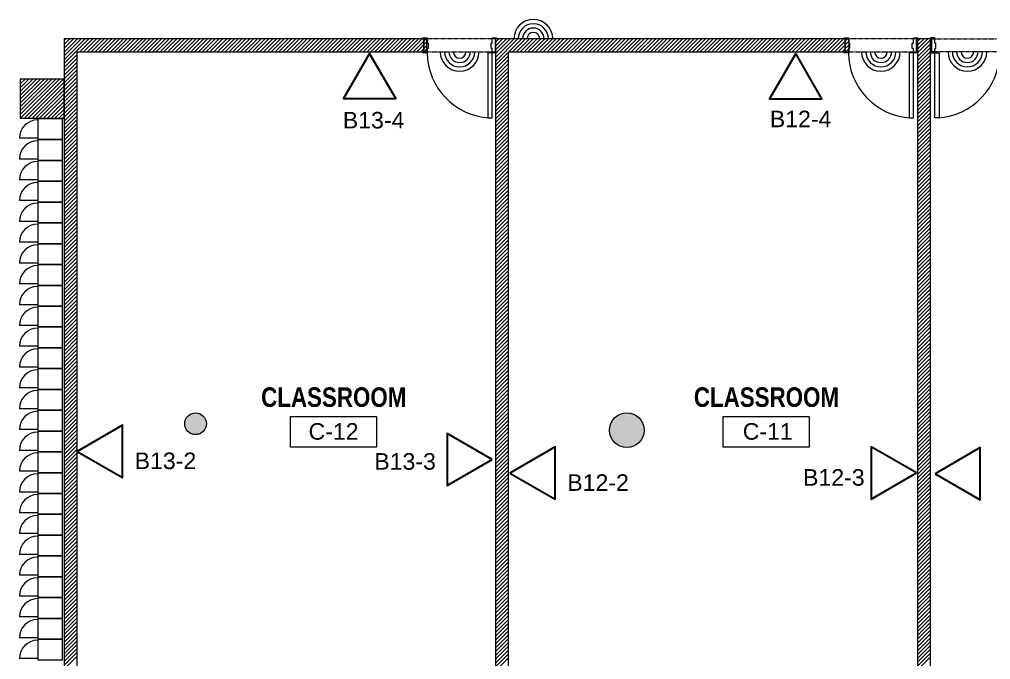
# Model space of a CAD drawing. Header units: inches. Extents: x 891 to 14187, y -1169 to 3232.
# Drawn here: x 2112 to 2560.1, y 1900 to 2195.2 of the extents above; entities that cross this region are included whole.
import ezdxf

# ---------------------------------------------------------------- set-up
doc = ezdxf.new("R2010")
doc.units = ezdxf.units.IN
doc.header["$MEASUREMENT"] = 0
doc.linetypes.add('IMPORT-IMPORT-HIDDEN2', pattern=[0.1875, 0.125, -0.0625])
doc.layers.add('_DROPS_IDFS', color=7, linetype='Continuous')
for name, color, linetype, lineweight in [('_OPTEC_LAYER', 1, 'Continuous', 30), ('A-ANNO-RM TAG', 7, 'Continuous', 9), ('A-DOOR', 7, 'Continuous', 9), ('A-DOOR-HEAD', 7, 'IMPORT-IMPORT-HIDDEN2', 9), ('A-Furniture', 7, 'Continuous', 9), ('A-Hatch', 7, 'Continuous', 9), ('A-HATCH-1HR', 7, 'Continuous', 9), ('A-WALL-INT NEW', 7, 'Continuous', 9), ('EX-EXT-CORE', 7, 'Continuous', 9), ('SPEAKER', 10, 'Continuous', 20)]:
    doc.layers.add(name, color=color, linetype=linetype, lineweight=lineweight)
doc.styles.add('Arial', font='arial.ttf', dxfattribs={"height": 7.623})
doc.styles.add('Arial Narrow_B', font='ARIALNB.TTF', dxfattribs={"height": 9})

# ---------------------------------------------------------------- blocks, each defined once
blk = doc.blocks.new('_DATA')
at = {"layer": '_DROPS_IDFS', "color": 1, "lineweight": 30}
blk.add_lwpolyline([(24.61, 42.64), (12.55, 21.75), (36.67, 21.75)], close=True, dxfattribs=at)

msp = doc.modelspace()

# ---------------------------------------------------------------- hatches: boundary and pattern name
at = {"layer": 'A-Hatch'}
for points in [[(2193.28, 2003.76), (2194.58, 2003.93), (2195.78, 2004.43), (2196.82, 2005.23), (2197.61, 2006.26), (2198.11, 2007.47), (2198.28, 2008.76), (2198.11, 2010.06), (2197.61, 2011.26), (2196.82, 2012.3), (2195.78, 2013.09), (2194.58, 2013.59), (2193.28, 2013.76), (2191.99, 2013.59), (2190.78, 2013.09), (2189.75, 2012.3), (2188.95, 2011.26), (2188.45, 2010.06), (2188.28, 2008.76), (2188.45, 2007.47), (2188.95, 2006.26), (2189.75, 2005.23), (2190.78, 2004.43), (2191.99, 2003.93)], [(2393.25, 1997.82), (2395.12, 1998.28), (2396.83, 1999.18), (2398.27, 2000.46), (2399.37, 2002.04), (2400.05, 2003.85), (2400.28, 2005.76), (2400.05, 2007.68), (2399.37, 2009.48), (2398.27, 2011.07), (2396.83, 2012.35), (2395.12, 2013.24), (2393.25, 2013.7), (2391.32, 2013.7), (2389.45, 2013.24), (2387.74, 2012.35), (2386.3, 2011.07), (2385.2, 2009.48), (2384.52, 2007.68), (2384.28, 2005.76), (2384.52, 2003.85), (2385.2, 2002.04), (2386.3, 2000.46), (2387.74, 1999.18), (2389.45, 1998.28), (2391.32, 1997.82)]]:
    msp.add_hatch(color=9, dxfattribs=at).paths.add_polyline_path(points)

# ---------------------------------------------------------------- linework, layer by layer
at = {"layer": 'A-ANNO-RM TAG', "color": 8, "flags": 128}
for points in [[(2237.11, 2012.09), (2276.79, 2012.09), (2276.79, 1997.87), (2237.11, 1997.87)], [(2436.74, 2012.09), (2476.42, 2012.09), (2476.42, 1997.87), (2436.74, 1997.87)]]:
    msp.add_lwpolyline(points, close=True, dxfattribs=at)
at = {"layer": 'A-DOOR', "color": 8, "flags": 128}
for points in [[(2298.13, 2179.8), (2298.13, 2180.3), (2298.63, 2180.3), (2298.63, 2186.3), (2298.13, 2186.3), (2298.13, 2186.8), (2300.13, 2186.8), (2300.13, 2184.3), (2300.64, 2184.3), (2300.64, 2181.8), (2300.13, 2181.8), (2300.13, 2179.8)], [(2331.63, 2186.3), (2331.63, 2180.3), (2332.13, 2180.3), (2332.13, 2179.8), (2330.13, 2179.8), (2330.13, 2181.8), (2329.62, 2181.8), (2329.62, 2184.3), (2330.13, 2184.3), (2330.13, 2186.8), (2332.13, 2186.8), (2332.13, 2186.3)], [(2492.47, 2179.8), (2492.47, 2180.3), (2492.97, 2180.3), (2492.97, 2186.3), (2492.47, 2186.3), (2492.47, 2186.8), (2494.47, 2186.8), (2494.47, 2184.3), (2494.98, 2184.3), (2494.98, 2181.8), (2494.47, 2181.8), (2494.47, 2179.8)], [(2525.97, 2186.3), (2525.97, 2180.3), (2526.47, 2180.3), (2526.47, 2179.8), (2524.47, 2179.8), (2524.47, 2181.8), (2523.96, 2181.8), (2523.96, 2184.3), (2524.47, 2184.3), (2524.47, 2186.8), (2526.47, 2186.8), (2526.47, 2186.3)], [(2328.13, 2179.8), (2328.13, 2149.8), (2330.13, 2149.8), (2330.13, 2179.8)], [(2522.47, 2179.8), (2522.47, 2149.8), (2524.47, 2149.8), (2524.47, 2179.8)]]:
    msp.add_lwpolyline(points, close=True, dxfattribs=at)
at = {"layer": 'A-DOOR', "color": 8}
for points in [[(2532.89, 2186.3), (2532.89, 2180.3), (2532.39, 2180.3), (2532.39, 2179.8), (2534.39, 2179.8), (2534.39, 2181.8), (2534.9, 2181.8), (2534.9, 2184.3), (2534.39, 2184.3), (2534.39, 2186.8), (2532.39, 2186.8), (2532.39, 2186.3)], [(2536.39, 2179.8), (2536.39, 2149.8), (2534.39, 2149.8), (2534.39, 2179.8)]]:
    msp.add_lwpolyline(points, close=True, dxfattribs=at)
at = {"layer": 'A-DOOR', "color": 55, "lineweight": 13, "flags": 128}
for points in [[(2328.13, 2179.8), (2328.13, 2149.8), (2330.13, 2149.8), (2330.13, 2179.8)], [(2522.47, 2179.8), (2522.47, 2149.8), (2524.47, 2149.8), (2524.47, 2179.8)]]:
    msp.add_lwpolyline(points, close=True, dxfattribs=at)
at = {"layer": 'A-DOOR', "color": 55, "lineweight": 13}
msp.add_lwpolyline([(2536.39, 2179.8), (2536.39, 2149.8), (2534.39, 2149.8), (2534.39, 2179.8)], close=True, dxfattribs=at)
at = {"layer": 'A-DOOR', "color": 8}
for centre, start, end in [((2330.62, 2180.24), 180.8434, 266.559), ((2524.96, 2180.24), 180.8434, 266.559), ((2533.9, 2180.24), 273.441, 359.1566)]:
    msp.add_arc(centre, 30.5, start, end, dxfattribs=at)
at = {"layer": 'A-DOOR-HEAD', "color": 8, "flags": 128}
for points in [[(2298.63, 2180.3), (2331.63, 2180.3), (2331.63, 2186.3), (2298.63, 2186.3)], [(2492.97, 2180.3), (2525.97, 2180.3), (2525.97, 2186.3), (2492.97, 2186.3)]]:
    msp.add_lwpolyline(points, close=True, dxfattribs=at)
at = {"layer": 'A-DOOR-HEAD', "color": 8}
msp.add_lwpolyline([(2565.89, 2180.3), (2532.89, 2180.3), (2532.89, 2186.3), (2565.89, 2186.3)], close=True, dxfattribs=at)
at = {"layer": 'A-Furniture', "color": 8}
for p, q in [((2120.45, 2140.46), (2112.03, 2140.46)), ((2120.45, 2130.86), (2112.03, 2130.86)), ((2120.45, 2121.26), (2112.03, 2121.26)), ((2120.45, 2111.66), (2112.03, 2111.66)), ((2120.45, 2102.06), (2112.03, 2102.06)), ((2120.45, 2092.46), (2112.03, 2092.46)), ((2120.45, 2082.86), (2112.03, 2082.86)), ((2120.45, 2073.26), (2112.03, 2073.26)), ((2120.45, 2063.66), (2112.03, 2063.66)), ((2120.45, 2054.06), (2112.03, 2054.06)), ((2120.45, 2044.46), (2112.03, 2044.46)), ((2120.45, 2034.86), (2112.03, 2034.86)), ((2120.45, 2025.26), (2112.03, 2025.26)), ((2120.45, 2015.66), (2112.03, 2015.66)), ((2120.45, 2006.06), (2112.03, 2006.06)), ((2120.45, 1996.46), (2112.03, 1996.46)), ((2120.45, 1986.86), (2112.03, 1986.86)), ((2120.45, 1977.26), (2112.03, 1977.26)), ((2120.45, 1967.66), (2112.03, 1967.66)), ((2120.45, 1958.06), (2112.03, 1958.06)), ((2120.45, 1948.46), (2112.03, 1948.46)), ((2120.45, 1938.86), (2112.03, 1938.86)), ((2120.45, 1929.26), (2112.03, 1929.26)), ((2120.45, 1919.66), (2112.03, 1919.66)), ((2120.45, 1910.06), (2112.03, 1910.06)), ((2120.45, 1900.46), (2112.03, 1900.46))]:
    msp.add_line(p, q, dxfattribs=at)
for points in [[(2131.97, 2139.78), (2131.97, 2149.38), (2120.45, 2149.38), (2120.45, 2139.78)], [(2131.97, 2130.18), (2131.97, 2139.78), (2120.45, 2139.78), (2120.45, 2130.18)], [(2131.97, 2120.58), (2131.97, 2130.18), (2120.45, 2130.18), (2120.45, 2120.58)], [(2131.97, 2110.98), (2131.97, 2120.58), (2120.45, 2120.58), (2120.45, 2110.98)], [(2131.97, 2101.38), (2131.97, 2110.98), (2120.45, 2110.98), (2120.45, 2101.38)], [(2131.97, 2091.78), (2131.97, 2101.38), (2120.45, 2101.38), (2120.45, 2091.78)], [(2131.97, 2082.18), (2131.97, 2091.78), (2120.45, 2091.78), (2120.45, 2082.18)], [(2131.97, 2072.58), (2131.97, 2082.18), (2120.45, 2082.18), (2120.45, 2072.58)], [(2131.97, 2062.98), (2131.97, 2072.58), (2120.45, 2072.58), (2120.45, 2062.98)], [(2131.97, 2053.38), (2131.97, 2062.98), (2120.45, 2062.98), (2120.45, 2053.38)], [(2131.97, 2043.78), (2131.97, 2053.38), (2120.45, 2053.38), (2120.45, 2043.78)], [(2131.97, 2034.18), (2131.97, 2043.78), (2120.45, 2043.78), (2120.45, 2034.18)], [(2131.97, 2024.58), (2131.97, 2034.18), (2120.45, 2034.18), (2120.45, 2024.58)], [(2131.97, 2014.98), (2131.97, 2024.58), (2120.45, 2024.58), (2120.45, 2014.98)], [(2131.97, 2005.38), (2131.97, 2014.98), (2120.45, 2014.98), (2120.45, 2005.38)], [(2131.97, 1995.78), (2131.97, 2005.38), (2120.45, 2005.38), (2120.45, 1995.78)], [(2131.97, 1986.18), (2131.97, 1995.78), (2120.45, 1995.78), (2120.45, 1986.18)], [(2131.97, 1976.58), (2131.97, 1986.18), (2120.45, 1986.18), (2120.45, 1976.58)], [(2131.97, 1966.98), (2131.97, 1976.58), (2120.45, 1976.58), (2120.45, 1966.98)], [(2131.97, 1957.38), (2131.97, 1966.98), (2120.45, 1966.98), (2120.45, 1957.38)], [(2131.97, 1947.78), (2131.97, 1957.38), (2120.45, 1957.38), (2120.45, 1947.78)], [(2131.97, 1938.18), (2131.97, 1947.78), (2120.45, 1947.78), (2120.45, 1938.18)], [(2131.97, 1928.58), (2131.97, 1938.18), (2120.45, 1938.18), (2120.45, 1928.58)], [(2131.97, 1918.98), (2131.97, 1928.58), (2120.45, 1928.58), (2120.45, 1918.98)], [(2131.97, 1909.38), (2131.97, 1918.98), (2120.45, 1918.98), (2120.45, 1909.38)], [(2131.97, 1899.78), (2131.97, 1909.38), (2120.45, 1909.38), (2120.45, 1899.78)]]:
    msp.add_lwpolyline(points, close=True, dxfattribs=at)
for centre in [(2120.45, 2140.46), (2120.45, 2130.86), (2120.45, 2121.26), (2120.45, 2111.66), (2120.45, 2102.06), (2120.45, 2092.46), (2120.45, 2082.86), (2120.45, 2073.26), (2120.45, 2063.66), (2120.45, 2054.06), (2120.45, 2044.46), (2120.45, 2034.86), (2120.45, 2025.26), (2120.45, 2015.66), (2120.45, 2006.06), (2120.45, 1996.46), (2120.45, 1986.86), (2120.45, 1977.26), (2120.45, 1967.66), (2120.45, 1958.06), (2120.45, 1948.46), (2120.45, 1938.86), (2120.45, 1929.26), (2120.45, 1919.66), (2120.45, 1910.06), (2120.45, 1900.46)]:
    msp.add_arc(centre, 8.42, 90, 180, dxfattribs=at)
at = {"layer": 'A-HATCH-1HR', "color": 8}
for p, q in [((2132.6, 2185.48), (2133.46, 2186.34)), ((2132.6, 2183.72), (2135.23, 2186.34)), ((2132.6, 2181.95), (2136.99, 2186.34)), ((2132.6, 2180.18), (2138.76, 2186.34)), ((2132.6, 2178.41), (2140.53, 2186.34)), ((2132.6, 2176.65), (2142.3, 2186.34)), ((2132.6, 2174.88), (2144.07, 2186.34)), ((2139.83, 2180.34), (2145.83, 2186.34)), ((2141.6, 2180.34), (2147.6, 2186.34)), ((2143.37, 2180.34), (2149.37, 2186.34)), ((2145.14, 2180.34), (2151.14, 2186.34)), ((2146.9, 2180.34), (2152.9, 2186.34)), ((2148.67, 2180.34), (2154.67, 2186.34)), ((2150.44, 2180.34), (2156.44, 2186.34)), ((2152.21, 2180.34), (2158.21, 2186.34)), ((2153.98, 2180.34), (2159.98, 2186.34)), ((2155.74, 2180.34), (2161.74, 2186.34)), ((2157.51, 2180.34), (2163.51, 2186.34)), ((2159.28, 2180.34), (2165.28, 2186.34)), ((2161.05, 2180.34), (2167.05, 2186.34)), ((2162.81, 2180.34), (2168.81, 2186.34)), ((2164.58, 2180.34), (2170.58, 2186.34)), ((2166.35, 2180.34), (2172.35, 2186.34)), ((2168.12, 2180.34), (2174.12, 2186.34)), ((2169.89, 2180.34), (2175.89, 2186.34)), ((2171.65, 2180.34), (2177.65, 2186.34)), ((2173.42, 2180.34), (2179.42, 2186.34)), ((2175.19, 2180.34), (2181.19, 2186.34)), ((2176.96, 2180.34), (2182.96, 2186.34)), ((2178.72, 2180.34), (2184.72, 2186.34)), ((2180.49, 2180.34), (2186.49, 2186.34)), ((2182.26, 2180.34), (2188.26, 2186.34)), ((2184.03, 2180.34), (2190.03, 2186.34)), ((2185.8, 2180.34), (2191.8, 2186.34)), ((2187.56, 2180.34), (2193.56, 2186.34)), ((2189.33, 2180.34), (2195.33, 2186.34)), ((2191.1, 2180.34), (2197.1, 2186.34)), ((2192.87, 2180.34), (2198.87, 2186.34)), ((2194.63, 2180.34), (2200.63, 2186.34)), ((2196.4, 2180.34), (2202.4, 2186.34)), ((2198.17, 2180.34), (2204.17, 2186.34)), ((2199.94, 2180.34), (2205.94, 2186.34)), ((2201.71, 2180.34), (2207.71, 2186.34)), ((2203.47, 2180.34), (2209.47, 2186.34)), ((2205.24, 2180.34), (2211.24, 2186.34)), ((2207.01, 2180.34), (2213.01, 2186.34)), ((2208.78, 2180.34), (2214.78, 2186.34)), ((2210.54, 2180.34), (2216.54, 2186.34)), ((2212.31, 2180.34), (2218.31, 2186.34)), ((2214.08, 2180.34), (2220.08, 2186.34)), ((2215.85, 2180.34), (2221.85, 2186.34)), ((2217.62, 2180.34), (2223.62, 2186.34)), ((2219.38, 2180.34), (2225.38, 2186.34)), ((2221.15, 2180.34), (2227.15, 2186.34)), ((2222.92, 2180.34), (2228.92, 2186.34)), ((2224.69, 2180.34), (2230.69, 2186.34)), ((2226.45, 2180.34), (2232.45, 2186.34)), ((2228.22, 2180.34), (2234.22, 2186.34)), ((2229.99, 2180.34), (2235.99, 2186.34)), ((2231.76, 2180.34), (2237.76, 2186.34)), ((2233.53, 2180.34), (2239.53, 2186.34)), ((2235.29, 2180.34), (2241.29, 2186.34)), ((2237.06, 2180.34), (2243.06, 2186.34)), ((2238.83, 2180.34), (2244.83, 2186.34)), ((2240.6, 2180.34), (2246.6, 2186.34)), ((2242.36, 2180.34), (2248.36, 2186.34)), ((2244.13, 2180.34), (2250.13, 2186.34)), ((2245.9, 2180.34), (2251.9, 2186.34)), ((2247.67, 2180.34), (2253.67, 2186.34)), ((2249.43, 2180.34), (2255.43, 2186.34)), ((2251.2, 2180.34), (2257.2, 2186.34)), ((2252.97, 2180.34), (2258.97, 2186.34)), ((2254.74, 2180.34), (2260.74, 2186.34)), ((2256.51, 2180.34), (2262.51, 2186.34)), ((2258.27, 2180.34), (2264.27, 2186.34)), ((2260.04, 2180.34), (2266.04, 2186.34)), ((2261.81, 2180.34), (2267.81, 2186.34)), ((2263.58, 2180.34), (2269.58, 2186.34)), ((2265.34, 2180.34), (2271.34, 2186.34)), ((2267.11, 2180.34), (2273.11, 2186.34)), ((2268.88, 2180.34), (2274.88, 2186.34)), ((2270.65, 2180.34), (2276.65, 2186.34)), ((2272.42, 2180.34), (2278.42, 2186.34)), ((2274.18, 2180.34), (2280.18, 2186.34)), ((2275.95, 2180.34), (2281.95, 2186.34)), ((2277.72, 2180.34), (2283.72, 2186.34)), ((2279.49, 2180.34), (2285.49, 2186.34)), ((2281.25, 2180.34), (2287.25, 2186.34)), ((2283.02, 2180.34), (2289.02, 2186.34)), ((2284.79, 2180.34), (2290.79, 2186.34)), ((2286.56, 2180.34), (2292.56, 2186.34)), ((2288.33, 2180.34), (2294.33, 2186.34)), ((2290.09, 2180.34), (2296.09, 2186.34)), ((2291.86, 2180.34), (2297.86, 2186.34)), ((2293.63, 2180.34), (2299.63, 2186.34)), ((2295.4, 2180.34), (2300.06, 2185)), ((2297.16, 2180.34), (2300.06, 2183.23)), ((2331.63, 2184.75), (2333.17, 2186.3)), ((2331.63, 2182.98), (2334.94, 2186.3)), ((2331.63, 2181.22), (2336.71, 2186.3)), ((2331.63, 2179.45), (2338.47, 2186.3)), ((2331.63, 2177.68), (2340.24, 2186.3)), ((2331.63, 2175.91), (2342.01, 2186.3)), ((2337.78, 2180.3), (2343.78, 2186.3)), ((2339.54, 2180.3), (2345.54, 2186.3)), ((2341.31, 2180.3), (2347.31, 2186.3)), ((2343.08, 2180.3), (2349.08, 2186.3)), ((2344.85, 2180.3), (2350.85, 2186.3)), ((2346.62, 2180.3), (2352.62, 2186.3)), ((2348.38, 2180.3), (2354.38, 2186.3)), ((2350.15, 2180.3), (2356.15, 2186.3)), ((2351.92, 2180.3), (2357.92, 2186.3)), ((2353.69, 2180.3), (2359.69, 2186.3)), ((2355.45, 2180.3), (2361.45, 2186.3)), ((2357.22, 2180.3), (2363.22, 2186.3)), ((2358.99, 2180.3), (2364.99, 2186.3)), ((2360.76, 2180.3), (2366.76, 2186.3)), ((2362.52, 2180.3), (2368.52, 2186.3)), ((2364.29, 2180.3), (2370.29, 2186.3)), ((2366.06, 2180.3), (2372.06, 2186.3)), ((2367.83, 2180.3), (2373.83, 2186.3)), ((2369.6, 2180.3), (2375.6, 2186.3)), ((2371.36, 2180.3), (2377.36, 2186.3)), ((2373.13, 2180.3), (2379.13, 2186.3)), ((2374.9, 2180.3), (2380.9, 2186.3)), ((2376.67, 2180.3), (2382.67, 2186.3)), ((2378.43, 2180.3), (2384.43, 2186.3)), ((2380.2, 2180.3), (2386.2, 2186.3)), ((2381.97, 2180.3), (2387.97, 2186.3)), ((2383.74, 2180.3), (2389.74, 2186.3)), ((2385.51, 2180.3), (2391.51, 2186.3)), ((2387.27, 2180.3), (2393.27, 2186.3)), ((2389.04, 2180.3), (2395.04, 2186.3)), ((2390.81, 2180.3), (2396.81, 2186.3)), ((2392.58, 2180.3), (2398.58, 2186.3)), ((2394.34, 2180.3), (2400.34, 2186.3)), ((2396.11, 2180.3), (2402.11, 2186.3)), ((2397.88, 2180.3), (2403.88, 2186.3)), ((2399.65, 2180.3), (2405.65, 2186.3)), ((2401.42, 2180.3), (2407.42, 2186.3)), ((2403.18, 2180.3), (2409.18, 2186.3)), ((2404.95, 2180.3), (2410.95, 2186.3)), ((2406.72, 2180.3), (2412.72, 2186.3)), ((2408.49, 2180.3), (2414.49, 2186.3)), ((2410.25, 2180.3), (2416.25, 2186.3)), ((2412.02, 2180.3), (2418.02, 2186.3)), ((2413.79, 2180.3), (2419.79, 2186.3)), ((2415.56, 2180.3), (2421.56, 2186.3)), ((2417.33, 2180.3), (2423.33, 2186.3)), ((2419.09, 2180.3), (2425.09, 2186.3)), ((2420.86, 2180.3), (2426.86, 2186.3)), ((2422.63, 2180.3), (2428.63, 2186.3)), ((2424.4, 2180.3), (2430.4, 2186.3)), ((2426.16, 2180.3), (2432.16, 2186.3)), ((2427.93, 2180.3), (2433.93, 2186.3)), ((2429.7, 2180.3), (2435.7, 2186.3)), ((2431.47, 2180.3), (2437.47, 2186.3)), ((2433.24, 2180.3), (2439.24, 2186.3)), ((2435, 2180.3), (2441, 2186.3)), ((2436.77, 2180.3), (2442.77, 2186.3)), ((2438.54, 2180.3), (2444.54, 2186.3)), ((2440.31, 2180.3), (2446.31, 2186.3)), ((2442.07, 2180.3), (2448.07, 2186.3)), ((2443.84, 2180.3), (2449.84, 2186.3)), ((2445.61, 2180.3), (2451.61, 2186.3)), ((2447.38, 2180.3), (2453.38, 2186.3)), ((2449.15, 2180.3), (2455.15, 2186.3)), ((2450.91, 2180.3), (2456.91, 2186.3)), ((2452.68, 2180.3), (2458.68, 2186.3)), ((2454.45, 2180.3), (2460.45, 2186.3)), ((2456.22, 2180.3), (2462.22, 2186.3)), ((2457.98, 2180.3), (2463.98, 2186.3)), ((2459.75, 2180.3), (2465.75, 2186.3)), ((2461.52, 2180.3), (2467.52, 2186.3)), ((2463.29, 2180.3), (2469.29, 2186.3)), ((2465.06, 2180.3), (2471.06, 2186.3)), ((2466.82, 2180.3), (2472.82, 2186.3)), ((2468.59, 2180.3), (2474.59, 2186.3)), ((2470.36, 2180.3), (2476.36, 2186.3)), ((2472.13, 2180.3), (2478.13, 2186.3)), ((2473.89, 2180.3), (2479.89, 2186.3)), ((2475.66, 2180.3), (2481.66, 2186.3)), ((2477.43, 2180.3), (2483.43, 2186.3)), ((2479.2, 2180.3), (2485.2, 2186.3)), ((2480.97, 2180.3), (2486.97, 2186.3)), ((2482.73, 2180.3), (2488.73, 2186.3)), ((2484.5, 2180.3), (2490.5, 2186.3)), ((2486.27, 2180.3), (2492.27, 2186.3)), ((2488.04, 2180.3), (2494.04, 2186.3)), ((2489.8, 2180.3), (2494.86, 2185.35)), ((2491.57, 2180.3), (2494.86, 2183.58)), ((2526.43, 2185.1), (2527.62, 2186.3)), ((2526.43, 2183.33), (2529.39, 2186.3)), ((2526.43, 2181.57), (2531.16, 2186.3)), ((2526.43, 2179.8), (2532.43, 2185.8)), ((2526.43, 2178.03), (2532.43, 2184.03)), ((2526.43, 2176.26), (2532.43, 2182.26)), ((2132.6, 2173.11), (2138.6, 2179.11)), ((2298.93, 2180.34), (2300.06, 2181.47)), ((2331.63, 2174.14), (2337.63, 2180.14)), ((2331.63, 2172.38), (2337.63, 2178.38)), ((2493.34, 2180.3), (2494.86, 2181.82)), ((2526.43, 2174.49), (2532.43, 2180.49)), ((2526.43, 2172.73), (2532.43, 2178.73)), ((2132.6, 2171.34), (2138.6, 2177.34)), ((2132.6, 2169.57), (2138.6, 2175.57)), ((2132.6, 2167.81), (2138.6, 2173.81)), ((2331.63, 2170.61), (2337.63, 2176.61)), ((2331.63, 2168.84), (2337.63, 2174.84)), ((2331.63, 2167.07), (2337.63, 2173.07)), ((2526.43, 2170.96), (2532.43, 2176.96)), ((2526.43, 2169.19), (2532.43, 2175.19)), ((2526.43, 2167.42), (2532.43, 2173.42)), ((2132.6, 2166.04), (2138.6, 2172.04)), ((2132.6, 2164.27), (2138.6, 2170.27)), ((2331.63, 2165.31), (2337.63, 2171.31)), ((2331.63, 2163.54), (2337.63, 2169.54)), ((2526.43, 2165.66), (2532.43, 2171.66)), ((2526.43, 2163.89), (2532.43, 2169.89)), ((2112.37, 2167.25), (2112.86, 2167.73)), ((2112.37, 2165.48), (2114.62, 2167.73)), ((2112.37, 2163.72), (2116.39, 2167.73)), ((2112.37, 2161.95), (2118.16, 2167.73)), ((2112.37, 2160.18), (2119.93, 2167.73)), ((2112.37, 2158.41), (2121.69, 2167.73)), ((2112.37, 2156.64), (2123.46, 2167.73)), ((2112.37, 2154.88), (2125.23, 2167.73)), ((2112.37, 2153.11), (2127, 2167.73)), ((2112.37, 2151.34), (2128.77, 2167.73)), ((2112.53, 2149.73), (2130.53, 2167.73)), ((2114.3, 2149.73), (2132.3, 2167.73)), ((2116.07, 2149.73), (2132.6, 2166.26)), ((2117.84, 2149.73), (2132.6, 2164.5)), ((2132.6, 2162.5), (2138.6, 2168.5)), ((2132.6, 2160.74), (2138.6, 2166.74)), ((2132.6, 2158.97), (2138.6, 2164.97)), ((2331.63, 2161.77), (2337.63, 2167.77)), ((2331.63, 2160), (2337.63, 2166)), ((2331.63, 2158.23), (2337.63, 2164.23)), ((2526.43, 2162.12), (2532.43, 2168.12)), ((2526.43, 2160.35), (2532.43, 2166.35)), ((2526.43, 2158.58), (2532.43, 2164.58)), ((2119.6, 2149.73), (2132.6, 2162.73)), ((2121.37, 2149.73), (2132.6, 2160.96)), ((2132.6, 2157.2), (2138.6, 2163.2)), ((2132.6, 2155.43), (2138.6, 2161.43)), ((2132.6, 2153.66), (2138.6, 2159.66)), ((2331.63, 2156.47), (2337.63, 2162.47)), ((2331.63, 2154.7), (2337.63, 2160.7)), ((2526.43, 2156.82), (2532.43, 2162.82)), ((2526.43, 2155.05), (2532.43, 2161.05)), ((2123.14, 2149.73), (2132.6, 2159.19)), ((2124.91, 2149.73), (2132.6, 2157.43)), ((2126.68, 2149.73), (2132.6, 2155.66)), ((2132.6, 2151.9), (2138.6, 2157.9)), ((2132.6, 2150.13), (2138.6, 2156.13)), ((2331.63, 2152.93), (2337.63, 2158.93)), ((2331.63, 2151.16), (2337.63, 2157.16)), ((2331.63, 2149.4), (2337.63, 2155.4)), ((2526.43, 2153.28), (2532.43, 2159.28)), ((2526.43, 2151.51), (2532.43, 2157.51)), ((2526.43, 2149.75), (2532.43, 2155.75)), ((2128.44, 2149.73), (2132.6, 2153.89)), ((2130.21, 2149.73), (2132.6, 2152.12)), ((2132.6, 2148.36), (2138.6, 2154.36)), ((2132.6, 2146.59), (2138.6, 2152.59)), ((2132.6, 2144.83), (2138.6, 2150.83)), ((2331.63, 2147.63), (2337.63, 2153.63)), ((2331.63, 2145.86), (2337.63, 2151.86)), ((2526.43, 2147.98), (2532.43, 2153.98)), ((2526.43, 2146.21), (2532.43, 2152.21)), ((2131.98, 2149.73), (2132.6, 2150.35)), ((2132.6, 2143.06), (2138.6, 2149.06)), ((2132.6, 2141.29), (2138.6, 2147.29)), ((2331.63, 2144.09), (2337.63, 2150.09)), ((2331.63, 2142.32), (2337.63, 2148.32)), ((2331.63, 2140.56), (2337.63, 2146.56)), ((2526.43, 2144.44), (2532.43, 2150.44)), ((2526.43, 2142.67), (2532.43, 2148.67)), ((2526.43, 2140.91), (2532.43, 2146.91)), ((2132.6, 2139.52), (2138.6, 2145.52)), ((2132.6, 2137.75), (2138.6, 2143.75)), ((2132.6, 2135.99), (2138.6, 2141.99)), ((2331.63, 2138.79), (2337.63, 2144.79)), ((2331.63, 2137.02), (2337.63, 2143.02)), ((2526.43, 2139.14), (2532.43, 2145.14)), ((2526.43, 2137.37), (2532.43, 2143.37)), ((2132.6, 2134.22), (2138.6, 2140.22)), ((2132.6, 2132.45), (2138.6, 2138.45)), ((2331.63, 2135.25), (2337.63, 2141.25)), ((2331.63, 2133.49), (2337.63, 2139.49)), ((2331.63, 2131.72), (2337.63, 2137.72)), ((2526.43, 2135.6), (2532.43, 2141.6)), ((2526.43, 2133.84), (2532.43, 2139.84)), ((2526.43, 2132.07), (2532.43, 2138.07)), ((2132.6, 2130.68), (2138.6, 2136.68)), ((2132.6, 2128.92), (2138.6, 2134.92)), ((2132.6, 2127.15), (2138.6, 2133.15)), ((2331.63, 2129.95), (2337.63, 2135.95)), ((2331.63, 2128.18), (2337.63, 2134.18)), ((2526.43, 2130.3), (2532.43, 2136.3)), ((2526.43, 2128.53), (2532.43, 2134.53)), ((2526.43, 2126.76), (2532.43, 2132.76)), ((2132.6, 2125.38), (2138.6, 2131.38)), ((2132.6, 2123.61), (2138.6, 2129.61)), ((2331.63, 2126.42), (2337.63, 2132.42)), ((2331.63, 2124.65), (2337.63, 2130.65)), ((2331.63, 2122.88), (2337.63, 2128.88)), ((2526.43, 2125), (2532.43, 2131)), ((2526.43, 2123.23), (2532.43, 2129.23)), ((2132.6, 2121.84), (2138.6, 2127.84)), ((2132.6, 2120.08), (2138.6, 2126.08)), ((2132.6, 2118.31), (2138.6, 2124.31)), ((2331.63, 2121.11), (2337.63, 2127.11)), ((2331.63, 2119.34), (2337.63, 2125.34)), ((2526.43, 2121.46), (2532.43, 2127.46)), ((2526.43, 2119.69), (2532.43, 2125.69)), ((2526.43, 2117.93), (2532.43, 2123.93)), ((2132.6, 2116.54), (2138.6, 2122.54)), ((2132.6, 2114.77), (2138.6, 2120.77)), ((2331.63, 2117.58), (2337.63, 2123.58)), ((2331.63, 2115.81), (2337.63, 2121.81)), ((2331.63, 2114.04), (2337.63, 2120.04)), ((2526.43, 2116.16), (2532.43, 2122.16)), ((2526.43, 2114.39), (2532.43, 2120.39)), ((2132.6, 2113.01), (2138.6, 2119.01)), ((2132.6, 2111.24), (2138.6, 2117.24)), ((2132.6, 2109.47), (2138.6, 2115.47)), ((2331.63, 2112.27), (2337.63, 2118.27)), ((2331.63, 2110.51), (2337.63, 2116.51)), ((2526.43, 2112.62), (2532.43, 2118.62)), ((2526.43, 2110.86), (2532.43, 2116.86)), ((2526.43, 2109.09), (2532.43, 2115.09)), ((2132.6, 2107.7), (2138.6, 2113.7)), ((2132.6, 2105.93), (2138.6, 2111.93)), ((2331.63, 2108.74), (2337.63, 2114.74)), ((2331.63, 2106.97), (2337.63, 2112.97)), ((2331.63, 2105.2), (2337.63, 2111.2)), ((2526.43, 2107.32), (2532.43, 2113.32)), ((2526.43, 2105.55), (2532.43, 2111.55)), ((2132.6, 2104.17), (2138.6, 2110.17)), ((2132.6, 2102.4), (2138.6, 2108.4)), ((2132.6, 2100.63), (2138.6, 2106.63)), ((2331.63, 2103.43), (2337.63, 2109.43)), ((2331.63, 2101.67), (2337.63, 2107.67)), ((2331.63, 2099.9), (2337.63, 2105.9)), ((2526.43, 2103.78), (2532.43, 2109.78)), ((2526.43, 2102.02), (2532.43, 2108.02)), ((2526.43, 2100.25), (2532.43, 2106.25)), ((2132.6, 2098.86), (2138.6, 2104.86)), ((2132.6, 2097.1), (2138.6, 2103.1)), ((2331.63, 2098.13), (2337.63, 2104.13)), ((2331.63, 2096.36), (2337.63, 2102.36)), ((2526.43, 2098.48), (2532.43, 2104.48)), ((2526.43, 2096.71), (2532.43, 2102.71)), ((2132.6, 2095.33), (2138.6, 2101.33)), ((2132.6, 2093.56), (2138.6, 2099.56)), ((2132.6, 2091.79), (2138.6, 2097.79)), ((2331.63, 2094.6), (2337.63, 2100.6)), ((2331.63, 2092.83), (2337.63, 2098.83)), ((2331.63, 2091.06), (2337.63, 2097.06)), ((2526.43, 2094.95), (2532.43, 2100.95)), ((2526.43, 2093.18), (2532.43, 2099.18)), ((2526.43, 2091.41), (2532.43, 2097.41)), ((2132.6, 2090.03), (2138.6, 2096.03)), ((2132.6, 2088.26), (2138.6, 2094.26)), ((2132.6, 2086.49), (2138.6, 2092.49)), ((2331.63, 2089.29), (2337.63, 2095.29)), ((2331.63, 2087.52), (2337.63, 2093.52)), ((2526.43, 2089.64), (2532.43, 2095.64)), ((2526.43, 2087.87), (2532.43, 2093.87)), ((2132.6, 2084.72), (2138.6, 2090.72)), ((2132.6, 2082.95), (2138.6, 2088.95)), ((2331.63, 2085.76), (2337.63, 2091.76)), ((2331.63, 2083.99), (2337.63, 2089.99)), ((2331.63, 2082.22), (2337.63, 2088.22)), ((2526.43, 2086.11), (2532.43, 2092.11)), ((2526.43, 2084.34), (2532.43, 2090.34)), ((2526.43, 2082.57), (2532.43, 2088.57)), ((2132.6, 2081.19), (2138.6, 2087.19)), ((2132.6, 2079.42), (2138.6, 2085.42)), ((2132.6, 2077.65), (2138.6, 2083.65)), ((2331.63, 2080.45), (2337.63, 2086.45)), ((2331.63, 2078.69), (2337.63, 2084.69)), ((2526.43, 2080.8), (2532.43, 2086.8)), ((2526.43, 2079.04), (2532.43, 2085.04)), ((2132.6, 2075.88), (2138.6, 2081.88)), ((2132.6, 2074.12), (2138.6, 2080.12)), ((2331.63, 2076.92), (2337.63, 2082.92)), ((2331.63, 2075.15), (2337.63, 2081.15)), ((2331.63, 2073.38), (2337.63, 2079.38)), ((2526.43, 2077.27), (2532.43, 2083.27)), ((2526.43, 2075.5), (2532.43, 2081.5)), ((2526.43, 2073.73), (2532.43, 2079.73)), ((2132.6, 2072.35), (2138.6, 2078.35)), ((2132.6, 2070.58), (2138.6, 2076.58)), ((2132.6, 2068.81), (2138.6, 2074.81)), ((2331.63, 2071.61), (2337.63, 2077.61)), ((2331.63, 2069.85), (2337.63, 2075.85)), ((2526.43, 2071.96), (2532.43, 2077.96)), ((2526.43, 2070.2), (2532.43, 2076.2)), ((2132.6, 2067.04), (2138.6, 2073.04)), ((2132.6, 2065.28), (2138.6, 2071.28)), ((2331.63, 2068.08), (2337.63, 2074.08)), ((2331.63, 2066.31), (2337.63, 2072.31)), ((2331.63, 2064.54), (2337.63, 2070.54)), ((2526.43, 2068.43), (2532.43, 2074.43)), ((2526.43, 2066.66), (2532.43, 2072.66)), ((2526.43, 2064.89), (2532.43, 2070.89)), ((2132.6, 2063.51), (2138.6, 2069.51)), ((2132.6, 2061.74), (2138.6, 2067.74)), ((2132.6, 2059.97), (2138.6, 2065.97)), ((2331.63, 2062.78), (2337.63, 2068.78)), ((2331.63, 2061.01), (2337.63, 2067.01)), ((2526.43, 2063.13), (2532.43, 2069.13)), ((2526.43, 2061.36), (2532.43, 2067.36)), ((2526.43, 2059.59), (2532.43, 2065.59)), ((2132.6, 2058.21), (2138.6, 2064.21)), ((2132.6, 2056.44), (2138.6, 2062.44)), ((2331.63, 2059.24), (2337.63, 2065.24)), ((2331.63, 2057.47), (2337.63, 2063.47)), ((2331.63, 2055.7), (2337.63, 2061.7)), ((2526.43, 2057.82), (2532.43, 2063.82)), ((2526.43, 2056.05), (2532.43, 2062.05)), ((2132.6, 2054.67), (2138.6, 2060.67)), ((2132.6, 2052.9), (2138.6, 2058.9)), ((2132.6, 2051.13), (2138.6, 2057.13)), ((2331.63, 2053.94), (2337.63, 2059.94)), ((2331.63, 2052.17), (2337.63, 2058.17)), ((2526.43, 2054.29), (2532.43, 2060.29)), ((2526.43, 2052.52), (2532.43, 2058.52)), ((2526.43, 2050.75), (2532.43, 2056.75)), ((2132.6, 2049.37), (2138.6, 2055.37)), ((2132.6, 2047.6), (2138.6, 2053.6)), ((2331.63, 2050.4), (2337.63, 2056.4)), ((2331.63, 2048.63), (2337.63, 2054.63)), ((2331.63, 2046.87), (2337.63, 2052.87)), ((2526.43, 2048.98), (2532.43, 2054.98)), ((2526.43, 2047.22), (2532.43, 2053.22)), ((2132.6, 2045.83), (2138.6, 2051.83)), ((2132.6, 2044.06), (2138.6, 2050.06)), ((2132.6, 2042.3), (2138.6, 2048.3)), ((2331.63, 2045.1), (2337.63, 2051.1)), ((2331.63, 2043.33), (2337.63, 2049.33)), ((2526.43, 2045.45), (2532.43, 2051.45)), ((2526.43, 2043.68), (2532.43, 2049.68)), ((2526.43, 2041.91), (2532.43, 2047.91)), ((2132.6, 2040.53), (2138.6, 2046.53)), ((2132.6, 2038.76), (2138.6, 2044.76)), ((2331.63, 2041.56), (2337.63, 2047.56)), ((2331.63, 2039.79), (2337.63, 2045.79)), ((2331.63, 2038.03), (2337.63, 2044.03)), ((2526.43, 2040.14), (2532.43, 2046.14)), ((2526.43, 2038.38), (2532.43, 2044.38)), ((2132.6, 2036.99), (2138.6, 2042.99)), ((2132.6, 2035.22), (2138.6, 2041.22)), ((2132.6, 2033.46), (2138.6, 2039.46)), ((2331.63, 2036.26), (2337.63, 2042.26)), ((2331.63, 2034.49), (2337.63, 2040.49)), ((2331.63, 2032.72), (2337.63, 2038.72)), ((2526.43, 2036.61), (2532.43, 2042.61)), ((2526.43, 2034.84), (2532.43, 2040.84)), ((2526.43, 2033.07), (2532.43, 2039.07)), ((2132.6, 2031.69), (2138.6, 2037.69)), ((2132.6, 2029.92), (2138.6, 2035.92)), ((2331.63, 2030.96), (2337.63, 2036.96)), ((2331.63, 2029.19), (2337.63, 2035.19)), ((2526.43, 2031.31), (2532.43, 2037.31)), ((2526.43, 2029.54), (2532.43, 2035.54)), ((2132.6, 2028.15), (2138.6, 2034.15)), ((2132.6, 2026.39), (2138.6, 2032.39)), ((2132.6, 2024.62), (2138.6, 2030.62)), ((2331.63, 2027.42), (2337.63, 2033.42)), ((2331.63, 2025.65), (2337.63, 2031.65)), ((2331.63, 2023.88), (2337.63, 2029.88)), ((2526.43, 2027.77), (2532.43, 2033.77)), ((2526.43, 2026), (2532.43, 2032)), ((2526.43, 2024.23), (2532.43, 2030.23)), ((2132.6, 2022.85), (2138.6, 2028.85)), ((2132.6, 2021.08), (2138.6, 2027.08)), ((2132.6, 2019.31), (2138.6, 2025.31)), ((2331.63, 2022.12), (2337.63, 2028.12)), ((2331.63, 2020.35), (2337.63, 2026.35)), ((2526.43, 2022.47), (2532.43, 2028.47)), ((2526.43, 2020.7), (2532.43, 2026.7)), ((2132.6, 2017.55), (2138.6, 2023.55)), ((2132.6, 2015.78), (2138.6, 2021.78)), ((2331.63, 2018.58), (2337.63, 2024.58)), ((2331.63, 2016.81), (2337.63, 2022.81)), ((2331.63, 2015.05), (2337.63, 2021.05)), ((2526.43, 2018.93), (2532.43, 2024.93)), ((2526.43, 2017.16), (2532.43, 2023.16)), ((2526.43, 2015.4), (2532.43, 2021.4)), ((2132.6, 2014.01), (2138.6, 2020.01)), ((2132.6, 2012.24), (2138.6, 2018.24)), ((2132.6, 2010.48), (2138.6, 2016.48)), ((2331.63, 2013.28), (2337.63, 2019.28)), ((2331.63, 2011.51), (2337.63, 2017.51)), ((2526.43, 2013.63), (2532.43, 2019.63)), ((2526.43, 2011.86), (2532.43, 2017.86)), ((2132.6, 2008.71), (2138.6, 2014.71)), ((2132.6, 2006.94), (2138.6, 2012.94)), ((2331.63, 2009.74), (2337.63, 2015.74)), ((2331.63, 2007.97), (2337.63, 2013.97)), ((2331.63, 2006.21), (2337.63, 2012.21)), ((2526.43, 2010.09), (2532.43, 2016.09)), ((2526.43, 2008.32), (2532.43, 2014.32)), ((2526.43, 2006.56), (2532.43, 2012.56)), ((2132.6, 2005.17), (2138.6, 2011.17)), ((2132.6, 2003.4), (2138.6, 2009.4)), ((2132.6, 2001.64), (2138.6, 2007.64)), ((2331.63, 2004.44), (2337.63, 2010.44)), ((2331.63, 2002.67), (2337.63, 2008.67)), ((2526.43, 2004.79), (2532.43, 2010.79)), ((2526.43, 2003.02), (2532.43, 2009.02)), ((2132.6, 1999.87), (2138.6, 2005.87)), ((2132.6, 1998.1), (2138.6, 2004.1)), ((2331.63, 2000.9), (2337.63, 2006.9)), ((2331.63, 1999.14), (2337.63, 2005.14)), ((2331.63, 1997.37), (2337.63, 2003.37)), ((2526.43, 2001.25), (2532.43, 2007.25)), ((2526.43, 1999.49), (2532.43, 2005.49)), ((2526.43, 1997.72), (2532.43, 2003.72)), ((2132.6, 1996.33), (2138.6, 2002.33)), ((2132.6, 1994.57), (2138.6, 2000.57)), ((2132.6, 1992.8), (2138.6, 1998.8)), ((2331.63, 1995.6), (2337.63, 2001.6)), ((2331.63, 1993.83), (2337.63, 1999.83)), ((2526.43, 1995.95), (2532.43, 2001.95)), ((2526.43, 1994.18), (2532.43, 2000.18)), ((2526.43, 1992.41), (2532.43, 1998.41)), ((2132.6, 1991.03), (2138.6, 1997.03)), ((2132.6, 1989.26), (2138.6, 1995.26)), ((2331.63, 1992.06), (2337.63, 1998.06)), ((2331.63, 1990.3), (2337.63, 1996.3)), ((2331.63, 1988.53), (2337.63, 1994.53)), ((2526.43, 1990.65), (2532.43, 1996.65)), ((2526.43, 1988.88), (2532.43, 1994.88)), ((2132.6, 1987.49), (2138.6, 1993.49)), ((2132.6, 1985.73), (2138.6, 1991.73)), ((2132.6, 1983.96), (2138.6, 1989.96)), ((2331.63, 1986.76), (2337.63, 1992.76)), ((2331.63, 1984.99), (2337.63, 1990.99)), ((2526.43, 1987.11), (2532.43, 1993.11)), ((2526.43, 1985.34), (2532.43, 1991.34)), ((2526.43, 1983.58), (2532.43, 1989.58)), ((2132.6, 1982.19), (2138.6, 1988.19)), ((2132.6, 1980.42), (2138.6, 1986.42)), ((2331.63, 1983.23), (2337.63, 1989.23)), ((2331.63, 1981.46), (2337.63, 1987.46)), ((2331.63, 1979.69), (2337.63, 1985.69)), ((2526.43, 1981.81), (2532.43, 1987.81)), ((2526.43, 1980.04), (2532.43, 1986.04)), ((2132.6, 1978.66), (2138.6, 1984.66)), ((2132.6, 1976.89), (2138.6, 1982.89)), ((2132.6, 1975.12), (2138.6, 1981.12)), ((2331.63, 1977.92), (2337.63, 1983.92)), ((2331.63, 1976.15), (2337.63, 1982.15)), ((2526.43, 1978.27), (2532.43, 1984.27)), ((2526.43, 1976.5), (2532.43, 1982.5)), ((2526.43, 1974.74), (2532.43, 1980.74)), ((2132.6, 1973.35), (2138.6, 1979.35)), ((2132.6, 1971.58), (2138.6, 1977.58)), ((2331.63, 1974.39), (2337.63, 1980.39)), ((2331.63, 1972.62), (2337.63, 1978.62)), ((2331.63, 1970.85), (2337.63, 1976.85)), ((2526.43, 1972.97), (2532.43, 1978.97)), ((2526.43, 1971.2), (2532.43, 1977.2)), ((2132.6, 1969.82), (2138.6, 1975.82)), ((2132.6, 1968.05), (2138.6, 1974.05)), ((2132.6, 1966.28), (2138.6, 1972.28)), ((2331.63, 1969.08), (2337.63, 1975.08)), ((2331.63, 1967.32), (2337.63, 1973.32)), ((2331.63, 1965.55), (2337.63, 1971.55)), ((2526.43, 1969.43), (2532.43, 1975.43)), ((2526.43, 1967.67), (2532.43, 1973.67)), ((2526.43, 1965.9), (2532.43, 1971.9)), ((2132.6, 1964.51), (2138.6, 1970.51)), ((2132.6, 1962.75), (2138.6, 1968.75)), ((2132.6, 1960.98), (2138.6, 1966.98)), ((2331.63, 1963.78), (2337.63, 1969.78)), ((2331.63, 1962.01), (2337.63, 1968.01)), ((2526.43, 1964.13), (2532.43, 1970.13)), ((2526.43, 1962.36), (2532.43, 1968.36)), ((2132.6, 1959.21), (2138.6, 1965.21)), ((2132.6, 1957.44), (2138.6, 1963.44)), ((2331.63, 1960.24), (2337.63, 1966.24)), ((2331.63, 1958.48), (2337.63, 1964.48)), ((2331.63, 1956.71), (2337.63, 1962.71)), ((2526.43, 1960.59), (2532.43, 1966.59)), ((2526.43, 1958.83), (2532.43, 1964.83)), ((2526.43, 1957.06), (2532.43, 1963.06)), ((2132.6, 1955.67), (2138.6, 1961.67)), ((2132.6, 1953.91), (2138.6, 1959.91)), ((2132.6, 1952.14), (2138.6, 1958.14)), ((2331.63, 1954.94), (2337.63, 1960.94)), ((2331.63, 1953.17), (2337.63, 1959.17)), ((2526.43, 1955.29), (2532.43, 1961.29)), ((2526.43, 1953.52), (2532.43, 1959.52)), ((2132.6, 1950.37), (2138.6, 1956.37)), ((2132.6, 1948.6), (2138.6, 1954.6)), ((2331.63, 1951.41), (2337.63, 1957.41)), ((2331.63, 1949.64), (2337.63, 1955.64)), ((2331.63, 1947.87), (2337.63, 1953.87)), ((2526.43, 1951.76), (2532.43, 1957.76)), ((2526.43, 1949.99), (2532.43, 1955.99)), ((2526.43, 1948.22), (2532.43, 1954.22)), ((2132.6, 1946.84), (2138.6, 1952.84)), ((2132.6, 1945.07), (2138.6, 1951.07)), ((2132.6, 1943.3), (2138.6, 1949.3)), ((2331.63, 1946.1), (2337.63, 1952.1)), ((2331.63, 1944.34), (2337.63, 1950.34)), ((2526.43, 1946.45), (2532.43, 1952.45)), ((2526.43, 1944.68), (2532.43, 1950.68)), ((2132.6, 1941.53), (2138.6, 1947.53)), ((2132.6, 1939.76), (2138.6, 1945.76)), ((2331.63, 1942.57), (2337.63, 1948.57)), ((2331.63, 1940.8), (2337.63, 1946.8)), ((2331.63, 1939.03), (2337.63, 1945.03)), ((2526.43, 1942.92), (2532.43, 1948.92)), ((2526.43, 1941.15), (2532.43, 1947.15)), ((2526.43, 1939.38), (2532.43, 1945.38)), ((2132.6, 1938), (2138.6, 1944)), ((2132.6, 1936.23), (2138.6, 1942.23)), ((2132.6, 1934.46), (2138.6, 1940.46)), ((2331.63, 1937.26), (2337.63, 1943.26)), ((2331.63, 1935.5), (2337.63, 1941.5)), ((2526.43, 1937.61), (2532.43, 1943.61)), ((2526.43, 1935.85), (2532.43, 1941.85)), ((2526.43, 1934.08), (2532.43, 1940.08)), ((2132.6, 1932.69), (2138.6, 1938.69)), ((2132.6, 1930.93), (2138.6, 1936.93)), ((2331.63, 1933.73), (2337.63, 1939.73)), ((2331.63, 1931.96), (2337.63, 1937.96)), ((2331.63, 1930.19), (2337.63, 1936.19)), ((2526.43, 1932.31), (2532.43, 1938.31)), ((2526.43, 1930.54), (2532.43, 1936.54)), ((2132.6, 1929.16), (2138.6, 1935.16)), ((2132.6, 1927.39), (2138.6, 1933.39)), ((2132.6, 1925.62), (2138.6, 1931.62)), ((2331.63, 1928.43), (2337.63, 1934.43)), ((2331.63, 1926.66), (2337.63, 1932.66)), ((2526.43, 1928.78), (2532.43, 1934.78)), ((2526.43, 1927.01), (2532.43, 1933.01)), ((2526.43, 1925.24), (2532.43, 1931.24)), ((2132.6, 1923.85), (2138.6, 1929.85)), ((2132.6, 1922.09), (2138.6, 1928.09)), ((2331.63, 1924.89), (2337.63, 1930.89)), ((2331.63, 1923.12), (2337.63, 1929.12)), ((2331.63, 1921.35), (2337.63, 1927.35)), ((2526.43, 1923.47), (2532.43, 1929.47)), ((2526.43, 1921.7), (2532.43, 1927.7)), ((2132.6, 1920.32), (2138.6, 1926.32)), ((2132.6, 1918.55), (2138.6, 1924.55)), ((2132.6, 1916.78), (2138.6, 1922.78)), ((2331.63, 1919.59), (2337.63, 1925.59)), ((2331.63, 1917.82), (2337.63, 1923.82)), ((2526.43, 1919.94), (2532.43, 1925.94)), ((2526.43, 1918.17), (2532.43, 1924.17)), ((2526.43, 1916.4), (2532.43, 1922.4)), ((2132.6, 1915.02), (2138.6, 1921.02)), ((2132.6, 1913.25), (2138.6, 1919.25)), ((2331.63, 1916.05), (2337.63, 1922.05)), ((2331.63, 1914.28), (2337.63, 1920.28)), ((2331.63, 1912.52), (2337.63, 1918.52)), ((2526.43, 1914.63), (2532.43, 1920.63)), ((2526.43, 1912.87), (2532.43, 1918.87)), ((2132.6, 1911.48), (2138.6, 1917.48)), ((2132.6, 1909.71), (2138.6, 1915.71)), ((2132.6, 1907.95), (2138.6, 1913.95)), ((2331.63, 1910.75), (2337.63, 1916.75)), ((2331.63, 1908.98), (2337.63, 1914.98)), ((2331.63, 1907.21), (2337.63, 1913.21)), ((2526.43, 1911.1), (2532.43, 1917.1)), ((2526.43, 1909.33), (2532.43, 1915.33)), ((2526.43, 1907.56), (2532.43, 1913.56)), ((2132.6, 1906.18), (2138.6, 1912.18)), ((2132.6, 1904.41), (2138.6, 1910.41)), ((2331.63, 1905.44), (2337.63, 1911.44)), ((2331.63, 1903.68), (2337.63, 1909.68)), ((2526.43, 1905.79), (2532.43, 1911.79)), ((2526.43, 1904.03), (2532.43, 1910.03)), ((2132.6, 1902.64), (2138.6, 1908.64)), ((2132.6, 1900.87), (2138.6, 1906.87)), ((2132.6, 1899.11), (2138.6, 1905.11)), ((2331.63, 1901.91), (2337.63, 1907.91)), ((2331.63, 1900.14), (2337.63, 1906.14)), ((2331.63, 1898.37), (2337.63, 1904.37)), ((2526.43, 1902.26), (2532.43, 1908.26)), ((2526.43, 1900.49), (2532.43, 1906.49)), ((2526.43, 1898.72), (2532.43, 1904.72)), ((2132.6, 1897.34), (2138.6, 1903.34)), ((2132.6, 1895.57), (2138.6, 1901.57)), ((2331.63, 1896.61), (2337.63, 1902.61)), ((2331.63, 1894.84), (2337.63, 1900.84)), ((2526.43, 1896.96), (2532.43, 1902.96)), ((2526.43, 1895.19), (2532.43, 1901.19))]:
    msp.add_line(p, q, dxfattribs=at)
at = {"layer": 'A-WALL-INT NEW', "color": 135, "lineweight": 20}
for p, q in [((2300.06, 2186.34), (2132.6, 2186.34)), ((2132.6, 2186.34), (2132.6, 1816.53)), ((2300.06, 2180.34), (2300.06, 2186.34)), ((2494.86, 2186.3), (2331.63, 2186.3)), ((2331.63, 2186.3), (2331.63, 1822.53)), ((2494.86, 2180.3), (2494.86, 2186.3)), ((2532.43, 2186.3), (2526.43, 2186.3)), ((2526.43, 2186.3), (2526.43, 1844.57)), ((2532.43, 1846.04), (2532.43, 2186.3)), ((2138.6, 1860.51), (2138.6, 2180.34)), ((2138.6, 2180.34), (2300.06, 2180.34)), ((2337.63, 1822.53), (2337.63, 2180.3)), ((2337.63, 2180.3), (2494.86, 2180.3))]:
    msp.add_line(p, q, dxfattribs=at)
at = {"layer": 'A-WALL-INT NEW', "color": 8}
for p, q in [((2132.6, 2167.73), (2112.37, 2167.73)), ((2112.37, 2167.73), (2112.37, 2149.73)), ((2132.6, 2149.73), (2132.6, 2167.73)), ((2112.37, 2149.73), (2132.6, 2149.73))]:
    msp.add_line(p, q, dxfattribs=at)
at = {"layer": 'EX-EXT-CORE', "color": 8}
for centre, radius in [((2193.28, 2008.76), 5), ((2392.28, 2005.76), 8)]:
    msp.add_circle(centre, radius, dxfattribs=at)
at = {"layer": 'SPEAKER', "color": 3}
for centre, radius, start, end in [((2349.14, 2186.3), 8.94, 0, 180), ((2349.14, 2186.3), 6.94, 0, 180), ((2349.14, 2186.3), 4.94, 0, 180), ((2349.14, 2186.3), 2.93, 0, 180), ((2315.13, 2180.3), 8.94, 180, 0), ((2315.13, 2180.3), 6.94, 180, 0), ((2315.13, 2180.3), 4.94, 180, 0), ((2315.13, 2180.3), 2.93, 180, 0), ((2509.47, 2180.3), 8.94, 180, 0), ((2509.47, 2180.3), 6.94, 180, 0), ((2509.47, 2180.3), 4.94, 180, 0), ((2509.47, 2180.3), 2.93, 180, 0), ((2549.39, 2180.3), 8.94, 180, 0), ((2549.39, 2180.3), 6.94, 180, 0), ((2549.39, 2180.3), 4.94, 180, 0), ((2549.39, 2180.3), 2.93, 180, 0)]:
    msp.add_arc(centre, radius, start, end, dxfattribs=at)

# ---------------------------------------------------------------- block references
at = {"layer": '_OPTEC_LAYER'}
for p in [(2248.96, 2136.96), (2445.61, 2136.87)]:
    msp.add_blockref('_DATA', p, dxfattribs=at)
for p, rotation in [((2181.33, 1971.41), 89.99999999999999), ((2287.55, 2016.86), 270), ((2380.92, 1961.36), 89.99999999999999), ((2483.24, 2010.7), 270), ((2577.09, 1961.09), 89.99999999999999)]:
    msp.add_blockref('_DATA', p, dxfattribs=dict(at, rotation=rotation))

# ---------------------------------------------------------------- texts
at = {"layer": '_OPTEC_LAYER', "char_height": 7.623, "attachment_point": 1, "style": 'Arial'}
for s, insert in [('B13-4', (2261.23, 2152.58)), ('B12-4', (2458.23, 2153.14)), ('B13-2', (2165.2, 1995.46)), ('B13-3', (2275.76, 1995.18)), ('B12-2', (2364.79, 1985.42)), ('B12-3', (2473.57, 1987.8))]:
    msp.add_mtext_dynamic_manual_height_columns(s, width=5.9059, gutter_width=1, heights=[0.748], dxfattribs=dict(at, insert=insert))
at = {"layer": 'A-ANNO-RM TAG'}
for s, height, style, p in [('CLASSROOM', 9, 'Arial Narrow_B', (2223.56, 2016.53)), ('CLASSROOM', 9, 'Arial Narrow_B', (2423.19, 2016.53)), ('C-12', 7.623, 'Arial', (2245.42, 2001.4)), ('C-11', 7.623, 'Arial', (2445.75, 2001.4))]:
    msp.add_text(s, height=height, dxfattribs=dict(at, style=style)).set_placement(p)

doc.saveas('drawing.dxf')
